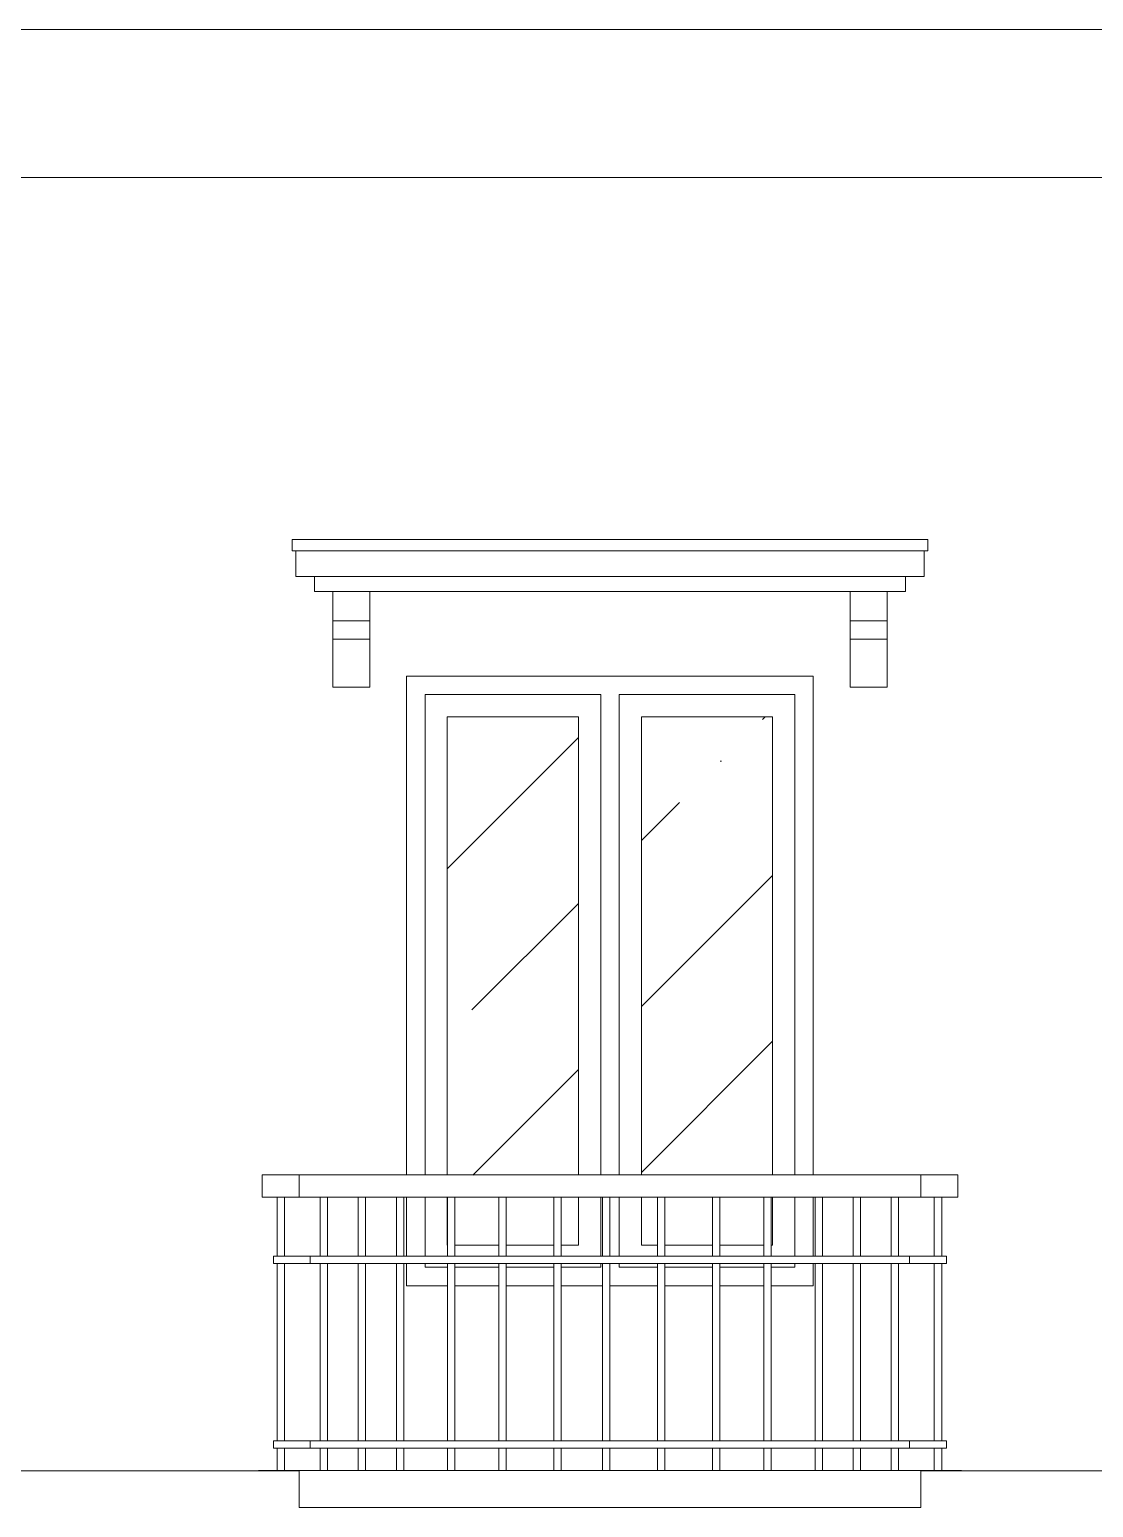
# Model space of a CAD drawing. Header units: millimetres. Extents: x -667 to -468, y -723 to -475.
# Drawn here: x -577.171 to -574.293, y -491.144 to -487.145 of the extents above; entities that cross this region are included whole.
import ezdxf

# ---------------------------------------------------------------- set-up
doc = ezdxf.new("R2010")
doc.units = ezdxf.units.MM
doc.layers.add('dinding', color=36, linetype='Continuous', lineweight=9)
doc.layers.add('NOTASI', color=250, linetype='Continuous', lineweight=5)

msp = doc.modelspace()

# ---------------------------------------------------------------- hatches: boundary and pattern name
at = {"layer": 'NOTASI'}
h = msp.add_hatch(dxfattribs=at)
h.set_pattern_fill('ANSI35', color=256, scale=0.1, style=0)
h.set_pattern_definition([(45, (35.58064, -1.7216), (-0.4490128, 0.4490128), []), (45, (36.02966, -1.7216), (-0.4490128, 0.4490128), [0.79375, -0.15875, 0, -0.15875])])
h.paths.add_polyline_path([(-575.1611, -489.0049), (-575.5161, -489.0049), (-575.5161, -490.2449), (-575.1611, -490.2449)])
h.paths.add_polyline_path([(-575.6861, -489.0049), (-576.0411, -489.0049), (-576.0411, -490.2449), (-575.6861, -490.2449)])

# ---------------------------------------------------------------- linework, layer by layer
at = {"layer": 'dinding'}
for p, q in [((-577.3091, -487.1449), (-574.2252, -487.1449)), ((-577.3091, -487.5449), (-573.8931, -487.5449)), ((-576.4611, -488.5555), (-576.4611, -488.5249)), ((-576.4611, -488.5249), (-574.7411, -488.5249)), ((-574.7411, -488.5555), (-574.7411, -488.5249)), ((-576.4611, -488.5555), (-576.4511, -488.5555)), ((-576.4511, -488.6249), (-576.4511, -488.5555)), ((-576.4511, -488.5555), (-574.7511, -488.5555)), ((-574.7511, -488.6249), (-574.7511, -488.5555)), ((-574.7511, -488.5555), (-574.7411, -488.5555)), ((-576.4511, -488.6249), (-576.4004, -488.6249)), ((-576.4004, -488.6249), (-576.4004, -488.6658)), ((-576.4004, -488.6249), (-574.8018, -488.6249)), ((-574.8018, -488.6249), (-574.8018, -488.6658)), ((-574.8018, -488.6249), (-574.7511, -488.6249)), ((-576.4004, -488.6658), (-576.3511, -488.6658)), ((-576.3511, -488.7449), (-576.3511, -488.6658)), ((-576.3511, -488.6658), (-576.2511, -488.6658)), ((-576.2511, -488.7449), (-576.2511, -488.6658)), ((-576.2511, -488.6658), (-574.9511, -488.6658)), ((-574.9511, -488.7449), (-574.9511, -488.6658)), ((-574.9511, -488.6658), (-574.8511, -488.6658)), ((-574.8511, -488.7449), (-574.8511, -488.6658)), ((-574.8511, -488.6658), (-574.8018, -488.6658)), ((-576.3511, -488.7449), (-576.2511, -488.7449)), ((-576.3511, -488.7449), (-576.3511, -488.7949)), ((-576.2511, -488.7449), (-576.2511, -488.7949)), ((-574.9511, -488.7449), (-574.8511, -488.7449)), ((-574.9511, -488.7449), (-574.9511, -488.7949)), ((-574.8511, -488.7449), (-574.8511, -488.7949)), ((-576.3511, -488.9249), (-576.3511, -488.7949)), ((-576.3511, -488.7949), (-576.2511, -488.7949)), ((-576.2511, -488.9249), (-576.2511, -488.7949)), ((-574.9511, -488.9249), (-574.9511, -488.7949)), ((-574.9511, -488.7949), (-574.8511, -488.7949)), ((-574.8511, -488.9249), (-574.8511, -488.7949)), ((-576.2511, -488.9249), (-576.3511, -488.9249)), ((-575.0511, -488.8949), (-576.1511, -488.8949)), ((-576.1511, -488.8949), (-576.1511, -490.2444)), ((-575.0511, -490.2444), (-575.0511, -488.8949)), ((-574.8511, -488.9249), (-574.9511, -488.9249)), ((-575.6261, -488.9444), (-576.1011, -488.9444)), ((-576.1011, -490.2444), (-576.1011, -488.9444)), ((-575.6261, -490.2444), (-575.6261, -488.9444)), ((-575.1011, -488.9444), (-575.5761, -488.9444)), ((-575.5761, -490.2444), (-575.5761, -488.9444)), ((-575.1011, -490.2444), (-575.1011, -488.9444)), ((-575.6861, -489.0044), (-576.0411, -489.0044)), ((-576.0411, -489.0044), (-576.0411, -490.2444)), ((-575.6861, -490.2444), (-575.6861, -489.0044)), ((-575.1611, -489.0044), (-575.5161, -489.0044)), ((-575.5161, -489.0044), (-575.5161, -490.2444)), ((-575.1611, -490.2444), (-575.1611, -489.0044)), ((-576.5417, -490.3044), (-576.5417, -490.2444)), ((-576.5417, -490.2444), (-576.4417, -490.2444)), ((-576.4417, -490.3044), (-576.4417, -490.2444)), ((-576.4417, -490.2444), (-576.1511, -490.2444)), ((-576.1511, -490.2444), (-576.1011, -490.2444)), ((-576.0411, -490.2444), (-576.1011, -490.2444)), ((-576.0411, -490.2444), (-575.6861, -490.2444)), ((-575.6861, -490.2444), (-575.6261, -490.2444)), ((-575.5761, -490.2444), (-575.6261, -490.2444)), ((-575.5761, -490.2444), (-575.5161, -490.2444)), ((-575.1611, -490.2444), (-575.5161, -490.2444)), ((-575.1011, -490.2444), (-575.1611, -490.2444)), ((-575.0511, -490.2444), (-575.1011, -490.2444)), ((-574.7605, -490.2444), (-575.0511, -490.2444)), ((-574.7605, -490.3044), (-574.7605, -490.2444)), ((-574.6605, -490.2444), (-574.7605, -490.2444)), ((-574.6605, -490.3044), (-574.6605, -490.2444)), ((-576.5017, -490.3044), (-576.5417, -490.3044)), ((-576.5017, -490.3044), (-576.5017, -490.4644)), ((-576.4817, -490.3044), (-576.5017, -490.3044)), ((-576.4817, -490.3044), (-576.4817, -490.4644)), ((-576.4417, -490.3044), (-576.4817, -490.3044)), ((-576.3848, -490.3044), (-576.4417, -490.3044)), ((-576.3848, -490.3044), (-576.3848, -490.4644)), ((-576.3648, -490.3044), (-576.3848, -490.3044)), ((-576.3648, -490.3044), (-576.3648, -490.4644)), ((-576.2822, -490.3044), (-576.3648, -490.3044)), ((-576.2822, -490.3044), (-576.2822, -490.4644)), ((-576.2622, -490.3044), (-576.2822, -490.3044)), ((-576.2622, -490.3044), (-576.2622, -490.4644)), ((-576.179, -490.3044), (-576.2622, -490.3044)), ((-576.179, -490.3044), (-576.179, -490.4644)), ((-576.159, -490.3044), (-576.179, -490.3044)), ((-576.159, -490.3044), (-576.159, -490.4644)), ((-576.1511, -490.3044), (-576.159, -490.3044)), ((-576.1511, -490.3044), (-576.1511, -490.4644)), ((-576.1011, -490.3044), (-576.1511, -490.3044)), ((-576.1011, -490.3044), (-576.1011, -490.4644)), ((-576.0411, -490.3044), (-576.1011, -490.3044)), ((-576.0411, -490.3044), (-576.0411, -490.4344)), ((-576.0404, -490.3044), (-576.0411, -490.3044)), ((-576.0404, -490.3044), (-576.0404, -490.4344)), ((-576.0204, -490.3044), (-576.0404, -490.3044)), ((-576.0204, -490.3044), (-576.0204, -490.4344)), ((-575.9018, -490.3044), (-576.0204, -490.3044)), ((-575.9018, -490.3044), (-575.9018, -490.4344)), ((-575.8818, -490.3044), (-575.9018, -490.3044)), ((-575.8818, -490.3044), (-575.8818, -490.4344)), ((-575.753, -490.3044), (-575.8818, -490.3044)), ((-575.753, -490.3044), (-575.753, -490.4344)), ((-575.733, -490.3044), (-575.753, -490.3044)), ((-575.733, -490.3044), (-575.733, -490.4344)), ((-575.6861, -490.3044), (-575.733, -490.3044)), ((-575.6861, -490.4344), (-575.6861, -490.3044)), ((-575.6261, -490.3044), (-575.6861, -490.3044)), ((-575.6261, -490.4644), (-575.6261, -490.3044)), ((-575.6211, -490.3044), (-575.6261, -490.3044)), ((-575.6211, -490.3044), (-575.6211, -490.4644)), ((-575.6011, -490.3044), (-575.6211, -490.3044)), ((-575.6011, -490.3044), (-575.6011, -490.4644)), ((-575.5761, -490.3044), (-575.6011, -490.3044)), ((-575.5761, -490.3044), (-575.5761, -490.4644)), ((-575.5161, -490.3044), (-575.5761, -490.3044)), ((-575.5161, -490.3044), (-575.5161, -490.4344)), ((-575.4724, -490.3044), (-575.5161, -490.3044)), ((-575.4724, -490.3044), (-575.4724, -490.4344)), ((-575.4524, -490.3044), (-575.4724, -490.3044)), ((-575.4524, -490.3044), (-575.4524, -490.4344)), ((-575.3236, -490.3044), (-575.4524, -490.3044)), ((-575.3236, -490.3044), (-575.3236, -490.4344)), ((-575.3036, -490.3044), (-575.3236, -490.3044)), ((-575.3036, -490.3044), (-575.3036, -490.4344)), ((-575.185, -490.3044), (-575.3036, -490.3044)), ((-575.185, -490.3044), (-575.185, -490.4344)), ((-575.165, -490.3044), (-575.185, -490.3044)), ((-575.165, -490.3044), (-575.165, -490.4344)), ((-575.1611, -490.3044), (-575.165, -490.3044)), ((-575.1611, -490.4344), (-575.1611, -490.3044)), ((-575.1011, -490.3044), (-575.1611, -490.3044)), ((-575.1011, -490.4644), (-575.1011, -490.3044)), ((-575.0511, -490.3044), (-575.1011, -490.3044)), ((-575.0511, -490.4644), (-575.0511, -490.3044)), ((-575.0463, -490.3044), (-575.0511, -490.3044)), ((-575.0463, -490.3044), (-575.0463, -490.4644)), ((-575.0263, -490.3044), (-575.0463, -490.3044)), ((-575.0263, -490.3044), (-575.0263, -490.4644)), ((-574.9432, -490.3044), (-575.0263, -490.3044)), ((-574.9432, -490.3044), (-574.9432, -490.4644)), ((-574.9232, -490.3044), (-574.9432, -490.3044)), ((-574.9232, -490.3044), (-574.9232, -490.4644)), ((-574.8405, -490.3044), (-574.9232, -490.3044)), ((-574.8405, -490.3044), (-574.8405, -490.4644)), ((-574.8205, -490.3044), (-574.8405, -490.3044)), ((-574.8205, -490.3044), (-574.8205, -490.4644)), ((-574.7605, -490.3044), (-574.8205, -490.3044)), ((-574.7605, -490.3044), (-574.7237, -490.3044)), ((-574.7237, -490.3044), (-574.7237, -490.4644)), ((-574.7237, -490.3044), (-574.7037, -490.3044)), ((-574.7037, -490.3044), (-574.7037, -490.4644)), ((-574.7037, -490.3044), (-574.6605, -490.3044)), ((-576.0411, -490.4344), (-576.0404, -490.4344)), ((-576.0404, -490.4344), (-576.0404, -490.4644)), ((-576.0204, -490.4344), (-575.9018, -490.4344)), ((-576.0204, -490.4344), (-576.0204, -490.4644)), ((-575.9018, -490.4344), (-575.9018, -490.4644)), ((-575.8818, -490.4344), (-575.753, -490.4344)), ((-575.8818, -490.4344), (-575.8818, -490.4644)), ((-575.753, -490.4344), (-575.753, -490.4644)), ((-575.733, -490.4344), (-575.6861, -490.4344)), ((-575.733, -490.4344), (-575.733, -490.4644)), ((-575.5161, -490.4344), (-575.4724, -490.4344)), ((-575.4724, -490.4344), (-575.4724, -490.4644)), ((-575.4524, -490.4344), (-575.3236, -490.4344)), ((-575.4524, -490.4344), (-575.4524, -490.4644)), ((-575.3236, -490.4344), (-575.3236, -490.4644)), ((-575.3036, -490.4344), (-575.185, -490.4344)), ((-575.3036, -490.4344), (-575.3036, -490.4644)), ((-575.185, -490.4344), (-575.185, -490.4644)), ((-575.165, -490.4344), (-575.1611, -490.4344)), ((-575.165, -490.4344), (-575.165, -490.4644)), ((-576.5017, -490.4644), (-576.5117, -490.4644)), ((-576.5117, -490.4644), (-576.5117, -490.4844)), ((-576.5017, -490.4844), (-576.5117, -490.4844)), ((-576.5017, -490.4644), (-576.4817, -490.4644)), ((-576.5017, -490.4844), (-576.5017, -490.9644)), ((-576.5017, -490.4844), (-576.4817, -490.4844)), ((-576.4817, -490.4644), (-576.4117, -490.4644)), ((-576.4817, -490.4844), (-576.4817, -490.9644)), ((-576.4817, -490.4844), (-576.4117, -490.4844)), ((-576.4117, -490.4644), (-576.4117, -490.4844)), ((-576.4117, -490.4644), (-576.3848, -490.4644)), ((-576.4117, -490.4844), (-576.3848, -490.4844)), ((-576.3648, -490.4644), (-576.3848, -490.4644)), ((-576.3848, -490.4844), (-576.3848, -490.9644)), ((-576.3848, -490.4844), (-576.3648, -490.4844)), ((-576.3648, -490.4644), (-576.2822, -490.4644)), ((-576.3648, -490.4844), (-576.3648, -490.9644)), ((-576.3648, -490.4844), (-576.2822, -490.4844)), ((-576.2622, -490.4644), (-576.2822, -490.4644)), ((-576.2822, -490.4844), (-576.2822, -490.9644)), ((-576.2822, -490.4844), (-576.2622, -490.4844)), ((-576.179, -490.4644), (-576.2622, -490.4644)), ((-576.2622, -490.4844), (-576.2622, -490.9644)), ((-576.179, -490.4844), (-576.2622, -490.4844)), ((-576.159, -490.4644), (-576.179, -490.4644)), ((-576.179, -490.4844), (-576.179, -490.9644)), ((-576.179, -490.4844), (-576.159, -490.4844)), ((-576.159, -490.4644), (-576.1511, -490.4644)), ((-576.159, -490.4844), (-576.159, -490.9644)), ((-576.159, -490.4844), (-576.1511, -490.4844)), ((-576.1511, -490.4644), (-576.1011, -490.4644)), ((-576.1511, -490.4844), (-576.1511, -490.5444)), ((-576.1511, -490.4844), (-576.1011, -490.4844)), ((-576.1011, -490.4644), (-576.0404, -490.4644)), ((-576.1011, -490.4844), (-576.1011, -490.4944)), ((-576.1011, -490.4844), (-576.0404, -490.4844)), ((-576.0204, -490.4644), (-576.0404, -490.4644)), ((-576.0404, -490.4844), (-576.0404, -490.4944)), ((-576.0404, -490.4844), (-576.0204, -490.4844)), ((-575.9018, -490.4644), (-576.0204, -490.4644)), ((-576.0204, -490.4844), (-576.0204, -490.4944)), ((-575.9018, -490.4844), (-576.0204, -490.4844)), ((-575.8818, -490.4644), (-575.9018, -490.4644)), ((-575.9018, -490.4844), (-575.8818, -490.4844)), ((-575.9018, -490.4844), (-575.9018, -490.4944)), ((-575.8818, -490.4644), (-575.753, -490.4644)), ((-575.8818, -490.4844), (-575.8818, -490.4944)), ((-575.8818, -490.4844), (-575.753, -490.4844)), ((-575.733, -490.4644), (-575.753, -490.4644)), ((-575.753, -490.4844), (-575.753, -490.4944)), ((-575.753, -490.4844), (-575.733, -490.4844)), ((-575.733, -490.4644), (-575.6261, -490.4644)), ((-575.733, -490.4844), (-575.733, -490.4944)), ((-575.733, -490.4844), (-575.6261, -490.4844)), ((-575.6261, -490.4644), (-575.6211, -490.4644)), ((-575.6261, -490.4944), (-575.6261, -490.4844)), ((-575.6261, -490.4844), (-575.6211, -490.4844)), ((-575.6211, -490.4644), (-575.6011, -490.4644)), ((-575.6211, -490.4844), (-575.6211, -490.5444)), ((-575.6211, -490.4844), (-575.6011, -490.4844)), ((-575.6011, -490.4644), (-575.5761, -490.4644)), ((-575.6011, -490.4844), (-575.5761, -490.4844)), ((-575.6011, -490.4844), (-575.6011, -490.5444)), ((-575.5761, -490.4644), (-575.4724, -490.4644)), ((-575.5761, -490.4844), (-575.5761, -490.4944)), ((-575.5761, -490.4844), (-575.4724, -490.4844)), ((-575.4724, -490.4644), (-575.4524, -490.4644)), ((-575.4724, -490.4844), (-575.4524, -490.4844)), ((-575.4724, -490.4844), (-575.4724, -490.4944)), ((-575.4524, -490.4644), (-575.3236, -490.4644)), ((-575.4524, -490.4844), (-575.4524, -490.4944)), ((-575.4524, -490.4844), (-575.3236, -490.4844)), ((-575.3236, -490.4644), (-575.3036, -490.4644)), ((-575.3236, -490.4844), (-575.3236, -490.4944)), ((-575.3236, -490.4844), (-575.3036, -490.4844)), ((-575.3036, -490.4644), (-575.185, -490.4644)), ((-575.3036, -490.4844), (-575.3036, -490.4944)), ((-575.185, -490.4844), (-575.3036, -490.4844)), ((-575.185, -490.4644), (-575.165, -490.4644)), ((-575.185, -490.4844), (-575.165, -490.4844)), ((-575.185, -490.4844), (-575.185, -490.4944)), ((-575.165, -490.4644), (-575.1011, -490.4644)), ((-575.165, -490.4844), (-575.1011, -490.4844)), ((-575.165, -490.4844), (-575.165, -490.4944)), ((-575.1011, -490.4644), (-575.0511, -490.4644)), ((-575.1011, -490.4944), (-575.1011, -490.4844)), ((-575.1011, -490.4844), (-575.0511, -490.4844)), ((-575.0511, -490.4644), (-575.0463, -490.4644)), ((-575.0511, -490.5444), (-575.0511, -490.4844)), ((-575.0511, -490.4844), (-575.0463, -490.4844)), ((-575.0463, -490.4644), (-575.0263, -490.4644)), ((-575.0463, -490.4844), (-575.0463, -490.9644)), ((-575.0463, -490.4844), (-575.0263, -490.4844)), ((-575.0263, -490.4644), (-574.9432, -490.4644)), ((-575.0263, -490.4844), (-575.0263, -490.9644)), ((-574.9432, -490.4844), (-575.0263, -490.4844)), ((-574.9432, -490.4644), (-574.9232, -490.4644)), ((-574.9432, -490.4844), (-574.9432, -490.9644)), ((-574.9432, -490.4844), (-574.9232, -490.4844)), ((-574.8405, -490.4644), (-574.9232, -490.4644)), ((-574.9232, -490.4844), (-574.9232, -490.9644)), ((-574.9232, -490.4844), (-574.8405, -490.4844)), ((-574.8205, -490.4644), (-574.8405, -490.4644)), ((-574.8405, -490.4844), (-574.8405, -490.9644)), ((-574.8205, -490.4844), (-574.8405, -490.4844)), ((-574.8205, -490.4644), (-574.7905, -490.4644)), ((-574.8205, -490.4844), (-574.8205, -490.9644)), ((-574.8205, -490.4844), (-574.7905, -490.4844)), ((-574.7905, -490.4644), (-574.7905, -490.4844)), ((-574.7905, -490.4644), (-574.7237, -490.4644)), ((-574.7905, -490.4844), (-574.7237, -490.4844)), ((-574.7237, -490.4644), (-574.7037, -490.4644)), ((-574.7237, -490.4844), (-574.7237, -490.9644)), ((-574.7237, -490.4844), (-574.7037, -490.4844)), ((-574.7037, -490.4644), (-574.6905, -490.4644)), ((-574.7037, -490.4844), (-574.7037, -490.9644)), ((-574.7037, -490.4844), (-574.6905, -490.4844)), ((-574.6905, -490.4644), (-574.6905, -490.4844)), ((-576.1011, -490.4944), (-576.0404, -490.4944)), ((-576.0404, -490.4944), (-576.0404, -490.5444)), ((-576.0204, -490.4944), (-575.9018, -490.4944)), ((-576.0204, -490.4944), (-576.0204, -490.5444)), ((-575.9018, -490.4944), (-575.9018, -490.5444)), ((-575.8818, -490.4944), (-575.753, -490.4944)), ((-575.8818, -490.4944), (-575.8818, -490.5444)), ((-575.753, -490.4944), (-575.753, -490.5444)), ((-575.733, -490.4944), (-575.6261, -490.4944)), ((-575.733, -490.4944), (-575.733, -490.5444)), ((-575.5761, -490.4944), (-575.4724, -490.4944)), ((-575.4724, -490.4944), (-575.4724, -490.5444)), ((-575.4524, -490.4944), (-575.3236, -490.4944)), ((-575.4524, -490.4944), (-575.4524, -490.5444)), ((-575.3236, -490.4944), (-575.3236, -490.5444)), ((-575.3036, -490.4944), (-575.185, -490.4944)), ((-575.3036, -490.4944), (-575.3036, -490.5444)), ((-575.185, -490.4944), (-575.185, -490.5444)), ((-575.165, -490.4944), (-575.1011, -490.4944)), ((-575.165, -490.4944), (-575.165, -490.5444)), ((-576.0404, -490.5444), (-576.1511, -490.5444)), ((-576.1511, -490.5444), (-576.1511, -490.5449)), ((-576.1511, -490.5449), (-576.0404, -490.5449)), ((-576.0404, -490.5444), (-576.0404, -490.5449)), ((-576.0404, -490.5449), (-576.0404, -490.9644)), ((-575.9018, -490.5444), (-576.0204, -490.5444)), ((-576.0204, -490.5444), (-576.0204, -490.5449)), ((-576.0204, -490.5449), (-575.9018, -490.5449)), ((-576.0204, -490.5449), (-576.0204, -490.9644)), ((-575.9018, -490.5444), (-575.9018, -490.5449)), ((-575.9018, -490.5449), (-575.9018, -490.9644)), ((-575.753, -490.5444), (-575.8818, -490.5444)), ((-575.8818, -490.5444), (-575.8818, -490.5449)), ((-575.8818, -490.5449), (-575.753, -490.5449)), ((-575.8818, -490.5449), (-575.8818, -490.9644)), ((-575.753, -490.5444), (-575.753, -490.5449)), ((-575.753, -490.5449), (-575.753, -490.9644)), ((-575.6211, -490.5444), (-575.733, -490.5444)), ((-575.733, -490.5444), (-575.733, -490.5449)), ((-575.733, -490.5449), (-575.6211, -490.5449)), ((-575.733, -490.5449), (-575.733, -490.9644)), ((-575.6211, -490.5444), (-575.6211, -490.5449)), ((-575.6211, -490.5449), (-575.6211, -490.9644)), ((-575.4724, -490.5444), (-575.6011, -490.5444)), ((-575.6011, -490.5444), (-575.6011, -490.5449)), ((-575.6011, -490.5449), (-575.4724, -490.5449)), ((-575.6011, -490.5449), (-575.6011, -490.9644)), ((-575.4724, -490.5444), (-575.4724, -490.5449)), ((-575.4724, -490.5449), (-575.4724, -490.9644)), ((-575.3236, -490.5444), (-575.4524, -490.5444)), ((-575.4524, -490.5444), (-575.4524, -490.5449)), ((-575.4524, -490.5449), (-575.3236, -490.5449)), ((-575.4524, -490.5449), (-575.4524, -490.9644)), ((-575.3236, -490.5444), (-575.3236, -490.5449)), ((-575.3236, -490.5449), (-575.3236, -490.9644)), ((-575.185, -490.5444), (-575.3036, -490.5444)), ((-575.3036, -490.5444), (-575.3036, -490.5449)), ((-575.3036, -490.5449), (-575.185, -490.5449)), ((-575.3036, -490.5449), (-575.3036, -490.9644)), ((-575.185, -490.5444), (-575.185, -490.5449)), ((-575.185, -490.5449), (-575.185, -490.9644)), ((-575.0511, -490.5444), (-575.165, -490.5444)), ((-575.165, -490.5444), (-575.165, -490.5449)), ((-575.165, -490.5449), (-575.0511, -490.5449)), ((-575.165, -490.5449), (-575.165, -490.9644)), ((-575.0511, -490.5449), (-575.0511, -490.5444)), ((-576.5017, -490.9644), (-576.5117, -490.9644)), ((-576.5117, -490.9644), (-576.5117, -490.9844)), ((-576.5017, -490.9644), (-576.4817, -490.9644)), ((-576.4817, -490.9644), (-576.4117, -490.9644)), ((-576.4117, -490.9644), (-576.4117, -490.9844)), ((-576.4117, -490.9644), (-576.3848, -490.9644)), ((-576.3648, -490.9644), (-576.3848, -490.9644)), ((-576.3648, -490.9644), (-576.2822, -490.9644)), ((-576.2622, -490.9644), (-576.2822, -490.9644)), ((-576.179, -490.9644), (-576.2622, -490.9644)), ((-576.159, -490.9644), (-576.179, -490.9644)), ((-576.159, -490.9644), (-576.0404, -490.9644)), ((-576.0204, -490.9644), (-576.0404, -490.9644)), ((-576.0204, -490.9644), (-575.9018, -490.9644)), ((-575.8818, -490.9644), (-575.9018, -490.9644)), ((-575.8818, -490.9644), (-575.753, -490.9644)), ((-575.733, -490.9644), (-575.753, -490.9644)), ((-575.733, -490.9644), (-575.6211, -490.9644)), ((-575.6211, -490.9644), (-575.6011, -490.9644)), ((-575.6011, -490.9644), (-575.4724, -490.9644)), ((-575.4724, -490.9644), (-575.4524, -490.9644)), ((-575.4524, -490.9644), (-575.3236, -490.9644)), ((-575.3236, -490.9644), (-575.3036, -490.9644)), ((-575.3036, -490.9644), (-575.185, -490.9644)), ((-575.185, -490.9644), (-575.165, -490.9644)), ((-575.165, -490.9644), (-575.0463, -490.9644)), ((-575.0463, -490.9644), (-575.0263, -490.9644)), ((-575.0263, -490.9644), (-574.9432, -490.9644)), ((-574.9432, -490.9644), (-574.9232, -490.9644)), ((-574.8405, -490.9644), (-574.9232, -490.9644)), ((-574.8205, -490.9644), (-574.8405, -490.9644)), ((-574.8205, -490.9644), (-574.7905, -490.9644)), ((-574.7905, -490.9644), (-574.7905, -490.9844)), ((-574.7905, -490.9644), (-574.7237, -490.9644)), ((-574.7237, -490.9644), (-574.7037, -490.9644)), ((-574.7037, -490.9644), (-574.6905, -490.9644)), ((-574.6905, -490.9644), (-574.6905, -490.9844)), ((-576.5017, -490.9844), (-576.5117, -490.9844)), ((-576.5017, -490.9844), (-576.5017, -491.0444)), ((-576.5017, -490.9844), (-576.4817, -490.9844)), ((-576.4817, -490.9844), (-576.4817, -491.0444)), ((-576.4817, -490.9844), (-576.4117, -490.9844)), ((-576.4117, -490.9844), (-576.3848, -490.9844)), ((-576.3848, -490.9844), (-576.3848, -491.0444)), ((-576.3848, -490.9844), (-576.3648, -490.9844)), ((-576.3648, -490.9844), (-576.3648, -491.0444)), ((-576.3648, -490.9844), (-576.2822, -490.9844)), ((-576.2822, -490.9844), (-576.2822, -491.0444)), ((-576.2822, -490.9844), (-576.2622, -490.9844)), ((-576.2622, -490.9844), (-576.2622, -491.0444)), ((-576.179, -490.9844), (-576.2622, -490.9844)), ((-576.179, -490.9844), (-576.179, -491.0444)), ((-576.179, -490.9844), (-576.159, -490.9844)), ((-576.159, -490.9844), (-576.159, -491.0444)), ((-576.159, -490.9844), (-576.0404, -490.9844)), ((-576.0404, -490.9844), (-576.0404, -491.0444)), ((-576.0404, -490.9844), (-576.0204, -490.9844)), ((-576.0204, -490.9844), (-576.0204, -491.0444)), ((-575.9018, -490.9844), (-576.0204, -490.9844)), ((-575.9018, -490.9844), (-575.9018, -491.0444)), ((-575.9018, -490.9844), (-575.8818, -490.9844)), ((-575.8818, -490.9844), (-575.8818, -491.0444)), ((-575.8818, -490.9844), (-575.753, -490.9844)), ((-575.753, -490.9844), (-575.753, -491.0444)), ((-575.753, -490.9844), (-575.733, -490.9844)), ((-575.733, -490.9844), (-575.733, -491.0444)), ((-575.733, -490.9844), (-575.6211, -490.9844)), ((-575.6211, -490.9844), (-575.6211, -491.0444)), ((-575.6211, -490.9844), (-575.6011, -490.9844)), ((-575.6011, -490.9844), (-575.6011, -491.0444)), ((-575.6011, -490.9844), (-575.4724, -490.9844)), ((-575.4724, -490.9844), (-575.4724, -491.0444)), ((-575.4724, -490.9844), (-575.4524, -490.9844)), ((-575.4524, -490.9844), (-575.4524, -491.0444)), ((-575.4524, -490.9844), (-575.3236, -490.9844)), ((-575.3236, -490.9844), (-575.3236, -491.0444)), ((-575.3236, -490.9844), (-575.3036, -490.9844)), ((-575.3036, -490.9844), (-575.3036, -491.0444)), ((-575.185, -490.9844), (-575.3036, -490.9844)), ((-575.185, -490.9844), (-575.185, -491.0444)), ((-575.185, -490.9844), (-575.165, -490.9844)), ((-575.165, -490.9844), (-575.165, -491.0444)), ((-575.165, -490.9844), (-575.0463, -490.9844)), ((-575.0463, -490.9844), (-575.0463, -491.0444)), ((-575.0463, -490.9844), (-575.0263, -490.9844)), ((-575.0263, -490.9844), (-575.0263, -491.0444)), ((-574.9432, -490.9844), (-575.0263, -490.9844)), ((-574.9432, -490.9844), (-574.9432, -491.0444)), ((-574.9432, -490.9844), (-574.9232, -490.9844)), ((-574.9232, -490.9844), (-574.9232, -491.0444)), ((-574.9232, -490.9844), (-574.8405, -490.9844)), ((-574.8405, -490.9844), (-574.8405, -491.0444)), ((-574.8205, -490.9844), (-574.8405, -490.9844)), ((-574.8205, -490.9844), (-574.8205, -491.0444)), ((-574.8205, -490.9844), (-574.7905, -490.9844)), ((-574.7905, -490.9844), (-574.7237, -490.9844)), ((-574.7237, -490.9844), (-574.7237, -491.0444)), ((-574.7237, -490.9844), (-574.7037, -490.9844)), ((-574.7037, -490.9844), (-574.7037, -491.0444)), ((-574.7037, -490.9844), (-574.6905, -490.9844)), ((-576.5521, -491.0449), (-579.6511, -491.0449)), ((-576.5521, -491.0444), (-576.5017, -491.0444)), ((-576.5521, -491.0444), (-576.5521, -491.0449)), ((-576.4417, -491.0449), (-576.5521, -491.0449)), ((-576.5017, -491.0444), (-576.4817, -491.0444)), ((-576.4817, -491.0444), (-576.4417, -491.0444)), ((-576.4417, -491.0444), (-576.4417, -491.0449)), ((-576.4417, -491.0444), (-576.3848, -491.0444)), ((-576.4417, -491.0449), (-576.4417, -491.1444)), ((-576.3848, -491.0444), (-576.3648, -491.0444)), ((-576.3648, -491.0444), (-576.2822, -491.0444)), ((-576.2822, -491.0444), (-576.2622, -491.0444)), ((-576.2622, -491.0444), (-576.179, -491.0444)), ((-576.179, -491.0444), (-576.159, -491.0444)), ((-576.0404, -491.0444), (-576.159, -491.0444)), ((-576.0404, -491.0444), (-576.0204, -491.0444)), ((-576.0204, -491.0444), (-575.9018, -491.0444)), ((-575.9018, -491.0444), (-575.8818, -491.0444)), ((-575.8818, -491.0444), (-575.753, -491.0444)), ((-575.753, -491.0444), (-575.733, -491.0444)), ((-575.733, -491.0444), (-575.6211, -491.0444)), ((-575.6211, -491.0444), (-575.6011, -491.0444)), ((-575.6011, -491.0444), (-575.4724, -491.0444)), ((-575.4724, -491.0444), (-575.4524, -491.0444)), ((-575.4524, -491.0444), (-575.3236, -491.0444)), ((-575.3036, -491.0444), (-575.3236, -491.0444)), ((-575.3036, -491.0444), (-575.185, -491.0444)), ((-575.185, -491.0444), (-575.165, -491.0444)), ((-575.0463, -491.0444), (-575.165, -491.0444)), ((-575.0463, -491.0444), (-575.0263, -491.0444)), ((-575.0263, -491.0444), (-574.9432, -491.0444)), ((-574.9432, -491.0444), (-574.9232, -491.0444)), ((-574.9232, -491.0444), (-574.8405, -491.0444)), ((-574.8205, -491.0444), (-574.8405, -491.0444)), ((-574.8205, -491.0444), (-574.7605, -491.0444)), ((-574.7605, -491.0444), (-574.7237, -491.0444)), ((-574.7605, -491.0444), (-574.7605, -491.0449)), ((-574.6502, -491.0449), (-574.7605, -491.0449)), ((-574.7605, -491.0449), (-574.7605, -491.1444)), ((-574.7037, -491.0444), (-574.7237, -491.0444)), ((-574.7037, -491.0444), (-574.6502, -491.0444)), ((-574.6502, -491.0449), (-574.6502, -491.0444)), ((-574.6502, -491.0449), (-573.7711, -491.0449)), ((-576.4417, -491.1444), (-576.2774, -491.1444)), ((-576.2774, -491.1444), (-574.9248, -491.1444)), ((-574.9248, -491.1444), (-574.7605, -491.1444))]:
    msp.add_line(p, q, dxfattribs=at)

doc.saveas('drawing.dxf')
